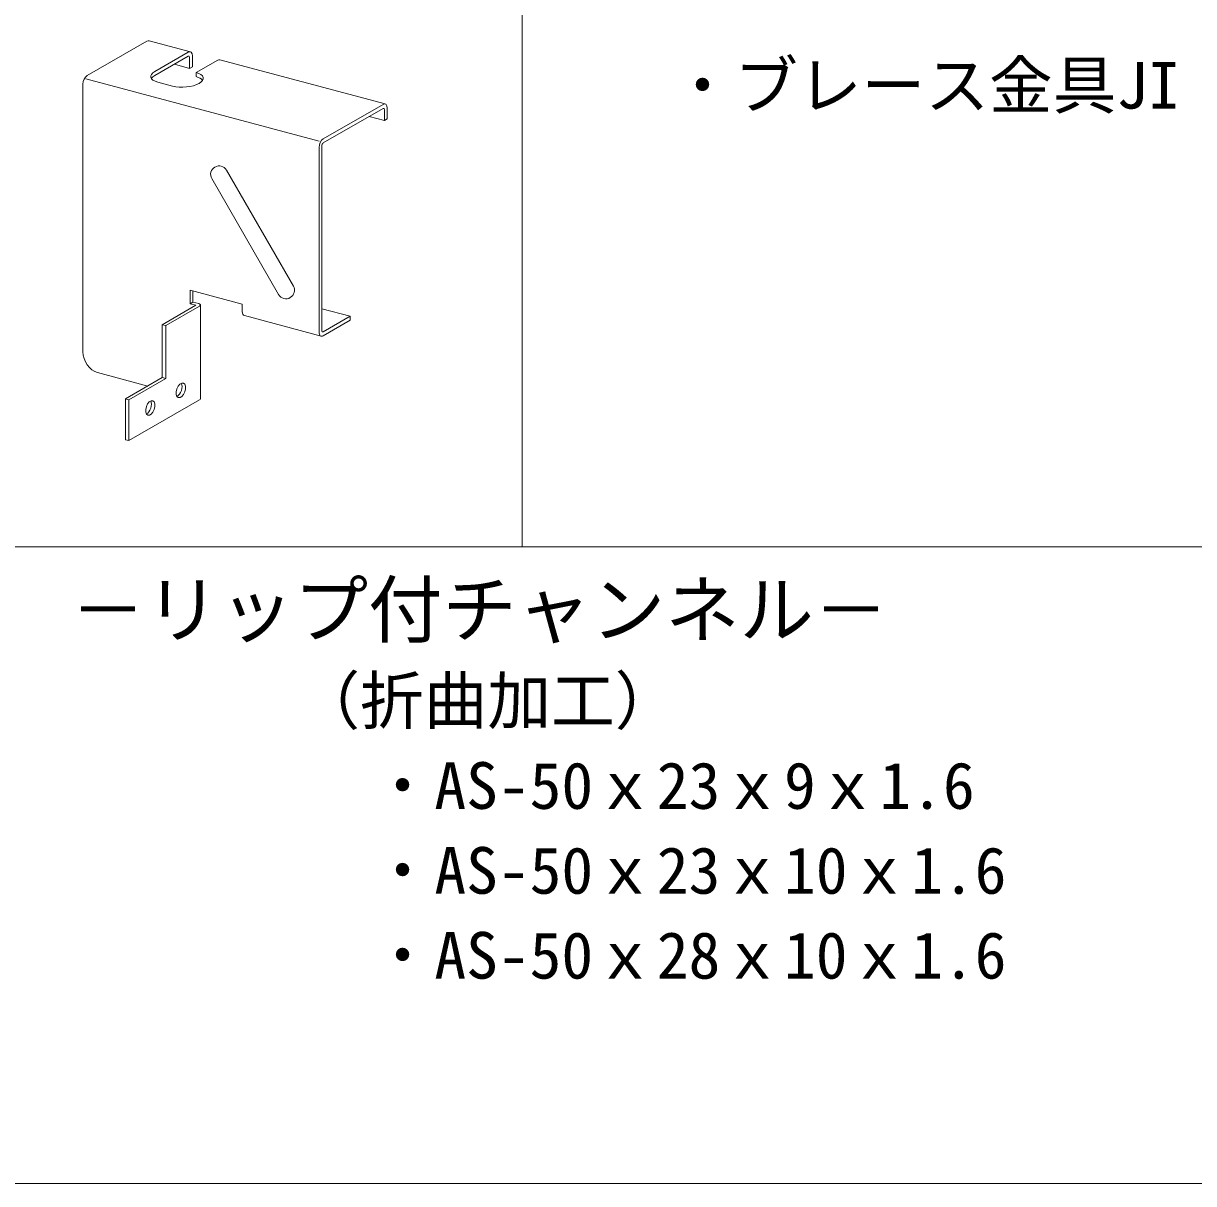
# Model space of a CAD drawing. Units: millimetres on the paper, enlarged 40 times. Extents: x -7800 to 7800, y -5387 to 5300.
# Drawn here: x -3730 to -2627, y 1460 to 2553 of the extents above; entities that cross this region are included whole.
import ezdxf
from ezdxf.enums import TextEntityAlignment as Align

# ---------------------------------------------------------------- set-up
doc = ezdxf.new("R2010")
doc.units = ezdxf.units.MM
doc.header["$LTSCALE"] = 40
doc.layers.add('0-6_文字', color=7, linetype='Continuous')
doc.layers.add('0-B_補強金具・金具・その他', color=3, linetype='Continuous', lineweight=18)
doc.layers.add('F-3_野縁', color=7, linetype='Continuous', lineweight=18)
doc.styles.add('ＭＳ ゴシック', font='')
doc.styles.get('ＭＳ ゴシック').set_extended_font_data('MS Gothic')

msp = doc.modelspace()

# ---------------------------------------------------------------- linework, layer by layer
at = {"layer": '0-B_補強金具・金具・その他'}
for p, q in [((-3669.87, 2504.28), (-3613.55, 2536.79)), ((-3572.59, 2526.73), (-3611.54, 2537.17)), ((-3574.61, 2526.36), (-3606.09, 2508.18)), ((-3574.61, 2522.52), (-3606.09, 2504.34)), ((-3573.28, 2521.37), (-3573.28, 2511.13)), ((-3570.62, 2522.9), (-3570.62, 2512.66)), ((-3546.79, 2518.9), (-3567.19, 2507.13)), ((-3388.99, 2477.54), (-3544.77, 2519.28)), ((-3567.19, 2503.29), (-3567.19, 2507.13)), ((-3673.86, 2496.22), (-3673.86, 2244.06)), ((-3451.31, 2442.35), (-3671.06, 2501.23)), ((-3603.26, 2498.06), (-3589.36, 2494.33)), ((-3447.32, 2444.65), (-3391, 2477.16)), ((-3447.32, 2440.81), (-3391, 2473.32)), ((-3389.67, 2472.17), (-3389.67, 2461.93)), ((-3387.01, 2473.71), (-3387.01, 2463.47)), ((-3448.65, 2438.12), (-3448.65, 2264.04)), ((-3451.31, 2436.59), (-3451.31, 2262.51)), ((-3475.54, 2305.96), (-3538.58, 2415.16)), ((-3489.4, 2297.96), (-3552.44, 2407.16)), ((-3599.01, 2269.53), (-3567.31, 2287.83)), ((-3563.97, 2286.94), (-3595.68, 2268.63)), ((-3567.31, 2287.83), (-3572.87, 2289.32)), ((-3564.65, 2289.37), (-3570.21, 2290.86)), ((-3563.04, 2288.09), (-3563.04, 2199.77)), ((-3523.64, 2281.89), (-3523.64, 2288.93)), ((-3422.04, 2277.48), (-3448.65, 2284.61)), ((-3521.66, 2278.06), (-3449.33, 2258.68)), ((-3447.32, 2262.89), (-3422.04, 2277.48)), ((-3447.32, 2259.05), (-3422.04, 2273.64)), ((-3422.04, 2273.64), (-3422.04, 2277.48)), ((-3659.95, 2224.33), (-3612.74, 2211.68)), ((-3595.68, 2218.71), (-3599.01, 2219.61)), ((-3630.48, 2198.62), (-3633.82, 2199.51)), ((-3563.97, 2198.62), (-3630.48, 2160.22)), ((-3630.48, 2160.22), (-3633.82, 2161.11))]:
    msp.add_line(p, q, dxfattribs=at)
for points in [[(-3570.62, 2512.66), (-3573.28, 2511.13), (-3587.66, 2514.98)], [(-3387.01, 2463.47), (-3389.67, 2461.93), (-3404.06, 2465.79)], [(-3523.64, 2288.93), (-3572.87, 2302.12), (-3572.87, 2289.32)], [(-3572.87, 2289.32), (-3570.21, 2290.86), (-3570.21, 2301.41)], [(-3595.68, 2268.63), (-3599.01, 2269.53), (-3599.01, 2219.61), (-3633.82, 2199.51), (-3633.82, 2161.11)], [(-3630.48, 2160.22), (-3630.48, 2198.62), (-3595.68, 2218.71), (-3595.68, 2268.63)]]:
    msp.add_lwpolyline(points, dxfattribs=at)
for centre, start, end in [((-3545.51, 2411.16), 120, 210), ((-3545.51, 2411.16), 30, 120), ((-3482.47, 2301.96), 300, 30), ((-3482.47, 2301.96), 210, 300)]:
    msp.add_arc(centre, 8, start, end, dxfattribs=at)
for centre, major_axis, ratio, start_param, end_param in [((-3613.55, 2531.03), (2.17, 6.09), 0.550454, 0.044177, 0.5739712), ((-3574.61, 2520.6), (2.17, 6.09), 0.550454, 5.2863602, 6.8571565), ((-3574.61, 2520.6), (0.72, 2.03), 0.550454, 5.2863602, 6.8571565), ((-3546.79, 2513.14), (2.17, 6.09), 0.550454, 0.044177, 0.5739712), ((-3669.87, 2498.52), (2.17, 6.09), 0.550454, 0.5739712, 2.1447675), ((-3592.18, 2504.46), (17.78, 1.29), 0.410193, 2.4389095, 4.0097058), ((-3592.18, 2500.62), (17.78, 1.29), 0.410193, 2.4389095, 2.8466812), ((-3578.27, 2500.73), (17.78, 1.29), 0.410193, 4.0097058, 7.1512984), ((-3578.27, 2496.89), (17.78, 1.29), 0.410193, 0.2353092, 0.8681131), ((-3391, 2471.4), (2.17, 6.09), 0.550454, 5.2863602, 6.8571565), ((-3391, 2471.4), (0.72, 2.03), 0.550454, 5.2863602, 6.8571565), ((-3447.32, 2438.89), (2.17, 6.09), 0.550454, 0.5739712, 2.1447675), ((-3447.32, 2438.89), (0.72, 2.03), 0.550454, 0.5739712, 2.1447675), ((-3567.31, 2287.83), (4.27, 0.31), 0.410193, 5.5805021, 7.1512984), ((-3519.65, 2284.19), (2.17, 6.09), 0.550454, 2.1447675, 3.1857696), ((-3447.32, 2264.81), (2.17, 6.09), 0.550454, 2.1447675, 3.7155639), ((-3447.32, 2264.81), (0.72, 2.03), 0.550454, 2.1447675, 3.7155639), ((-3659.95, 2240.33), (-7.76, 15.36), 0.751651, 0.9790195, 2.5498158), ((-3584.87, 2208.57), (2.41, 6.76), 0.550454, 3.6371803, 5.8759516), ((-3613.68, 2191.94), (2.41, 6.76), 0.550454, 3.6371803, 5.8759516), ((-3567.31, 2199.51), (4.27, 0.31), 0.410193, 5.5805021, 6.2533842)]:
    msp.add_ellipse(centre, major_axis=major_axis, ratio=ratio, start_param=start_param, end_param=end_param, dxfattribs=at)
for centre in [(-3581.53, 2207.68), (-3610.34, 2191.05)]:
    msp.add_ellipse(centre, major_axis=(2.41, 6.76), ratio=0.550454, dxfattribs=at)
at = {"layer": 'F-3_野縁', "color": 4, "lineweight": 9}
msp.add_line((-3260, 2660), (-3260, 2060), dxfattribs=at)
at = {"layer": 'F-3_野縁', "color": 3}
msp.add_line((-7640, 2060), (-80, 2060), dxfattribs=at)
msp.add_lwpolyline([(-7640, 5060), (-7640, 1460), (-80, 1460)], dxfattribs=at)

# ---------------------------------------------------------------- texts
at = {"layer": '0-6_文字', "style": 'ＭＳ ゴシック'}
for s, height, p in [('・ブレース金具JI', 43.99, (-3120, 2460)), ('○斜め部材（ブレース） －リップ付チャンネル－', 51.32, (-4490, 1960)), ('（折曲加工）', 43.99, (-3472.65, 1880)), ('・AS-50ｘ23ｘ9ｘ1.6', 43.99, (-3402.65, 1800)), ('・AS-50ｘ23ｘ10ｘ1.6', 43.99, (-3402.65, 1720)), ('・AS-50ｘ28ｘ10ｘ1.6', 43.99, (-3402.65, 1640))]:
    msp.add_text(s, height=height, dxfattribs=at).set_placement(p, align=Align.BOTTOM_LEFT)

doc.saveas('drawing.dxf')
